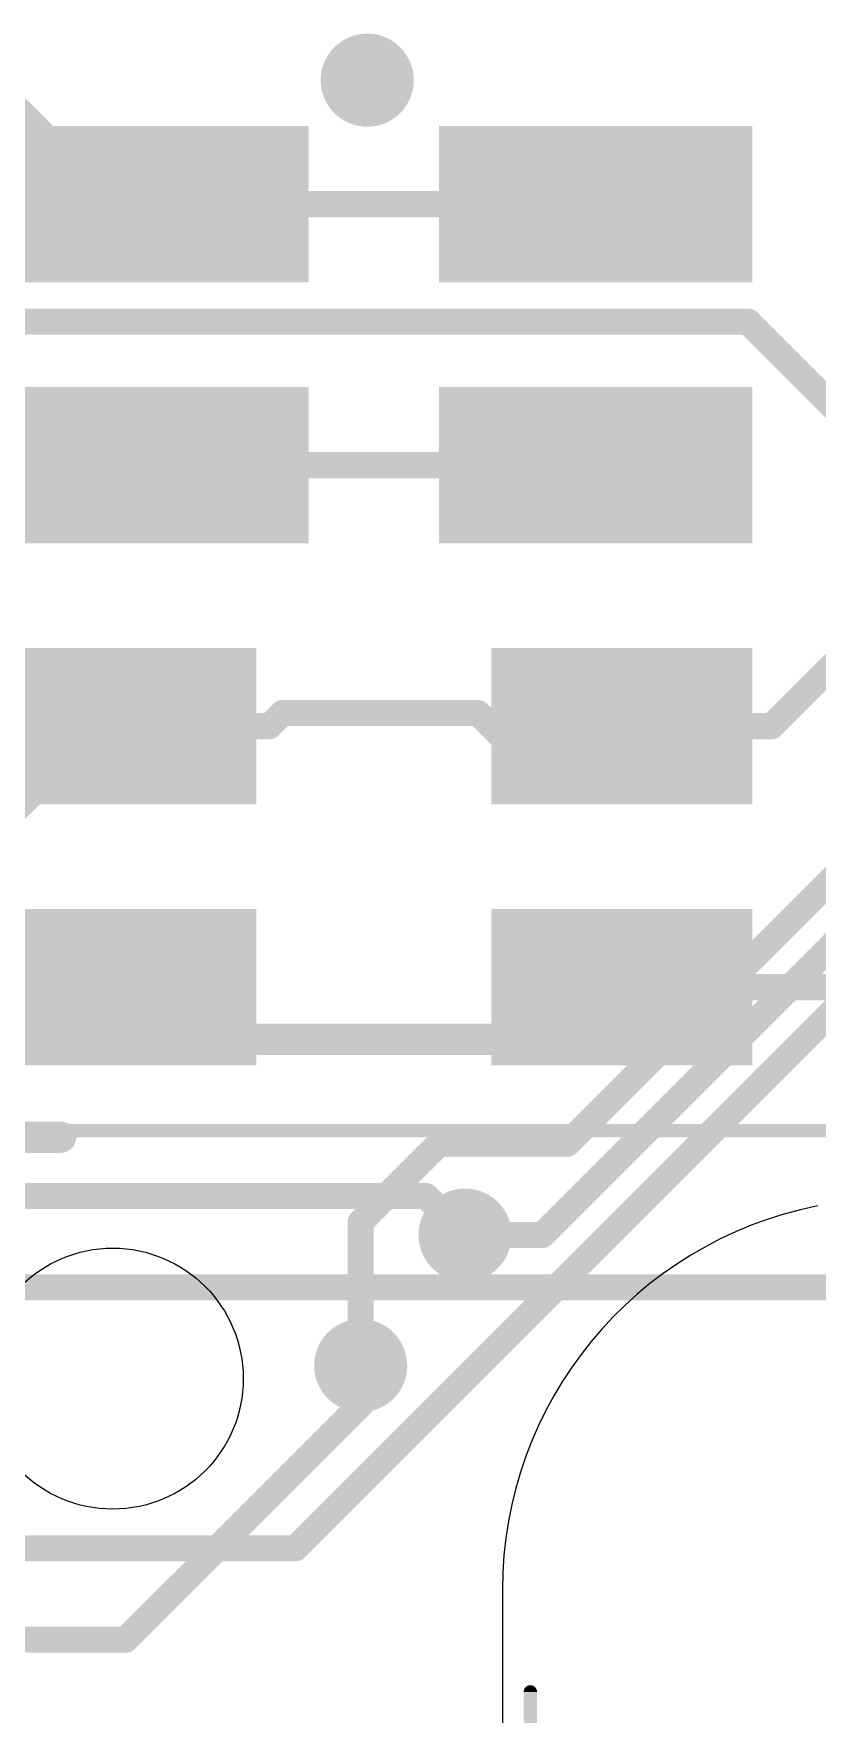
# Model space of a CAD drawing. Extents: x -30.9 to 32.9, y -36.3 to 40.7.
# Drawn here: x 8.12 to 15.75, y -21.43 to -5.07 of the extents above; entities that cross this region are included whole.
import ezdxf

# ---------------------------------------------------------------- set-up
doc = ezdxf.new("R2010")
doc.units = 0
for name, color, linetype in [('1', 12, 'CONTINUOUS'), ('16', 5, 'CONTINUOUS'), ('18', 110, 'CONTINUOUS'), ('20', 53, 'CONTINUOUS'), ('47', 253, 'CONTINUOUS')]:
    doc.layers.add(name, color=color, linetype=linetype)

# ---------------------------------------------------------------- blocks, each defined once
blk = doc.blocks.new('RECT')
blk.add_solid([(-0.5, -0.5), (0.5, -0.5), (-0.5, 0.5), (0.5, 0.5)])
blk = doc.blocks.new('ROUNDV')
at = {"const_width": 0.5}
blk.add_lwpolyline([(0, -0.25, 1), (0, 0.25, 1), (0, -0.25)], format="xyb", dxfattribs=at)

msp = doc.modelspace()

# ---------------------------------------------------------------- linework, layer by layer
at = {"layer": '1'}
for points, const_width in [([(7.4168, -5.2578), (8.89, -6.731)], 0.254), ([(8.89, -6.731), (9.271, -6.731)], 0.254), ([(9.271, -6.731), (13.589, -6.731)], 0.254), ([(7.62, -7.874), (15.072, -7.874)], 0.254), ([(15.072, -7.874), (16.045, -8.847)], 0.254), ([(8.128, -9.271), (6.9215, -8.0645)], 0.254), ([(8.128, -9.271), (9.271, -9.271)], 0.254), ([(9.144, -9.398), (9.271, -9.271)], 0.254), ([(9.271, -9.271), (13.589, -9.271)], 0.254), ([(7.874, -9.398), (9.144, -9.398)], 0.254), ([(15.302, -11.811), (16.045, -11.068)], 0.254), ([(10.414, -11.811), (10.541, -11.684)], 0.254), ([(10.541, -11.684), (12.446, -11.684)], 0.254), ([(12.446, -11.684), (12.827, -12.065)], 0.254), ([(7.015, -13.559), (8.763, -11.811)], 0.254), ([(8.763, -11.811), (8.128, -11.811)], 0.254), ([(8.763, -11.811), (9.017, -11.811)], 0.254), ([(9.017, -11.811), (10.414, -11.811)], 0.254), ([(13.589, -12.065), (13.843, -11.811)], 0.254), ([(13.843, -11.811), (15.302, -11.811)], 0.254), ([(12.827, -12.065), (13.589, -12.065)], 0.254), ([(9.017, -14.351), (8.4455, -14.9225)], 0.254), ([(9.017, -14.351), (8.636, -14.351)], 0.254), ([(9.017, -14.351), (9.144, -14.351)], 0.254), ([(9.144, -14.351), (9.652, -14.859)], 0.254), ([(13.462, -14.732), (13.843, -14.351)], 0.3048), ([(16.637, -14.351), (13.843, -14.351)], 0.254), ([(9.652, -14.859), (13.462, -14.859)], 0.3048), ([(13.462, -14.859), (13.462, -14.732)], 0.3048), ([(8.4455, -14.9225), (6.9215, -14.9225)], 0.254), ([(7.5105, -15.8115), (8.382, -15.8115)], 0.3048), ([(7.874, -16.383), (11.938, -16.383)], 0.254), ([(11.938, -16.383), (12.319, -16.764)], 0.254), ([(25.4, -17.272), (-1.27, -17.272)], 0.254), ([(11.303, -18.034), (11.303, -18.415)], 0.254), ([(11.303, -18.415), (9.017, -20.701)], 0.254), ([(9.017, -20.701), (5.6669, -20.701)], 0.254)]:
    msp.add_lwpolyline(points, dxfattribs=dict(at, const_width=const_width))
for points, const_width in [([(8.89, -6.6675, 1), (8.89, -6.7945)], 0.127), ([(8.8451, -6.7759, 1), (8.9349, -6.6861)], 0.127), ([(9.271, -6.6675, 1), (9.271, -6.7945)], 0.127), ([(9.271, -6.7945, 1), (9.271, -6.6675)], 0.127), ([(13.589, -6.7945, 1), (13.589, -6.6675)], 0.127), ([(15.1169, -7.8291, 1), (15.0271, -7.9189)], 0.127), ([(15.072, -7.9375, 1), (15.072, -7.8105)], 0.127), ([(8.128, -9.2075, 1), (8.128, -9.3345)], 0.127), ([(9.271, -9.2075, 1), (9.271, -9.3345)], 0.127), ([(9.3159, -9.3159, 1), (9.2261, -9.2261)], 0.127), ([(9.271, -9.3345, 1), (9.271, -9.2075)], 0.127), ([(13.589, -9.3345, 1), (13.589, -9.2075)], 0.127), ([(8.0831, -9.3159, 1), (8.1729, -9.2261)], 0.127), ([(9.0991, -9.3531, 1), (9.1889, -9.4429)], 0.127), ([(9.144, -9.4615, 1), (9.144, -9.3345)], 0.127), ([(10.541, -11.6205, 1), (10.541, -11.7475)], 0.127), ([(10.5859, -11.7289, 1), (10.4961, -11.6391)], 0.127), ([(12.4909, -11.6391, 1), (12.4011, -11.7289)], 0.127), ([(12.446, -11.7475, 1), (12.446, -11.6205)], 0.127), ([(8.128, -11.7475, 1), (8.128, -11.8745)], 0.127), ([(8.763, -11.7475, 1), (8.763, -11.8745)], 0.127), ([(8.8079, -11.8559, 1), (8.7181, -11.7661)], 0.127), ([(8.763, -11.8745, 1), (8.763, -11.7475)], 0.127), ([(9.017, -11.7475, 1), (9.017, -11.8745)], 0.127), ([(9.017, -11.8745, 1), (9.017, -11.7475)], 0.127), ([(10.3691, -11.7661, 1), (10.4589, -11.8559)], 0.127), ([(10.414, -11.8745, 1), (10.414, -11.7475)], 0.127), ([(13.843, -11.7475, 1), (13.843, -11.8745)], 0.127), ([(13.8879, -11.8559, 1), (13.7981, -11.7661)], 0.127), ([(15.2571, -11.7661, 1), (15.3469, -11.8559)], 0.127), ([(15.302, -11.8745, 1), (15.302, -11.7475)], 0.127), ([(12.827, -12.0015, 1), (12.827, -12.1285)], 0.127), ([(13.589, -12.1285, 1), (13.589, -12.0015)], 0.127), ([(12.7821, -12.1099, 1), (12.8719, -12.0201)], 0.127), ([(13.5441, -12.0201, 1), (13.6339, -12.1099)], 0.127), ([(8.636, -14.2875, 1), (8.636, -14.4145)], 0.127), ([(9.017, -14.2875, 1), (9.017, -14.4145)], 0.127), ([(9.0619, -14.3959, 1), (8.9721, -14.3061)], 0.127), ([(9.017, -14.4145, 1), (9.017, -14.2875)], 0.127), ([(9.1889, -14.3061, 1), (9.0991, -14.3959)], 0.127), ([(9.144, -14.4145, 1), (9.144, -14.2875)], 0.127), ([(13.8969, -14.4049, 1), (13.7891, -14.2971)], 0.1524), ([(13.843, -14.2875, 1), (13.843, -14.4145)], 0.127), ([(9.652, -14.7828, 1), (9.652, -14.9352)], 0.1524), ([(13.5382, -14.732, 1), (13.3858, -14.732)], 0.1524), ([(13.4081, -14.6781, 1), (13.5159, -14.7859)], 0.1524), ([(13.462, -14.9352, 1), (13.462, -14.7828)], 0.1524), ([(8.4006, -14.8776, 1), (8.4904, -14.9674)], 0.127), ([(8.4455, -14.986, 1), (8.4455, -14.859)], 0.127), ([(9.6071, -14.9039, 1), (9.6969, -14.8141)], 0.127), ([(13.3858, -14.859, 1), (13.5382, -14.859)], 0.1524), ([(8.382, -15.8877, 1), (8.382, -15.7353)], 0.1524), ([(11.9829, -16.3381, 1), (11.8931, -16.4279)], 0.127), ([(11.938, -16.4465, 1), (11.938, -16.3195)], 0.127), ([(12.2741, -16.8089, 1), (12.3639, -16.7191)], 0.127), ([(11.3665, -18.034, 1), (11.2395, -18.034)], 0.127), ([(11.3479, -18.4599, 1), (11.2581, -18.3701)], 0.127), ([(11.2395, -18.415, 1), (11.3665, -18.415)], 0.127), ([(8.9721, -20.6561, 1), (9.0619, -20.7459)], 0.127), ([(9.017, -20.7645, 1), (9.017, -20.6375)], 0.127)]:
    msp.add_lwpolyline(points, format="xyb", dxfattribs=dict(at, const_width=const_width))
at = {"layer": '16', "const_width": 0.254}
for points in [[(13.3118, -15.875), (20.2438, -8.943)], [(10.668, -19.812), (21.209, -9.271)], [(20.701, -9.1324), (13.0694, -16.764)], [(11.303, -16.637), (12.065, -15.875)], [(12.065, -15.875), (13.3118, -15.875)], [(11.303, -18.034), (11.303, -16.637)], [(13.0694, -16.764), (12.319, -16.764)], [(25.4, -17.272), (-1.27, -17.272)], [(7.62, -19.812), (10.668, -19.812)]]:
    msp.add_lwpolyline(points, dxfattribs=at)
at = {"layer": '16', "const_width": 0.127}
for points in [[(12.065, -15.8115, 1), (12.065, -15.9385)], [(12.1099, -15.9199, 1), (12.0201, -15.8301)], [(13.2669, -15.8301, 1), (13.3567, -15.9199)], [(13.3118, -15.9385, 1), (13.3118, -15.8115)], [(11.3665, -16.637, 1), (11.2395, -16.637)], [(11.2581, -16.5921, 1), (11.3479, -16.6819)], [(12.319, -16.7005, 1), (12.319, -16.8275)], [(13.0245, -16.7191, 1), (13.1143, -16.8089)], [(13.0694, -16.8275, 1), (13.0694, -16.7005)], [(11.2395, -18.034, 1), (11.3665, -18.034)], [(10.6231, -19.7671, 1), (10.7129, -19.8569)], [(10.668, -19.8755, 1), (10.668, -19.7485)]]:
    msp.add_lwpolyline(points, format="xyb", dxfattribs=at)
at = {"layer": '20'}
msp.add_line((12.6821, -20.2162), (12.6821, -24.9651), dxfattribs=at)
msp.add_circle((8.89, -18.161), 1.27, dxfattribs=at)
msp.add_arc((16.4921, -20.2162), 3.81, 101.281, 180.0001, dxfattribs=at)
at = {"layer": '47', "const_width": 0.13}
for points in [[(-9.779, -15.748), (32.811, -15.748)], [(12.954, -21.209), (12.954, -36.24)]]:
    msp.add_lwpolyline(points, dxfattribs=at)
at = {"layer": '47', "const_width": 0.065}
msp.add_lwpolyline([(12.9865, -21.209, 1), (12.9215, -21.209)], format="xyb", dxfattribs=at)

# ---------------------------------------------------------------- block references
at = {"layer": '1', "yscale": 1.524}
for p, xscale in [((9.271, -6.731), 3.048), ((9.271, -9.271), 3.048), ((9.017, -11.811), 2.54), ((9.017, -14.351), 2.54)]:
    msp.add_blockref('RECT', p, dxfattribs=dict(at, xscale=xscale))
at = {"layer": '1', "yscale": 1.524, "rotation": 180}
for p, xscale in [((13.589, -6.731), 3.048), ((13.589, -9.271), 3.048), ((13.843, -11.811), 2.54), ((13.843, -14.351), 2.54)]:
    msp.add_blockref('RECT', p, dxfattribs=dict(at, xscale=xscale))
at = {"layer": '18', "xscale": 0.9064, "yscale": 0.9064}
for p in [(11.3665, -5.5245), (11.3665, -5.5245), (12.319, -16.764), (12.319, -16.764), (11.303, -18.034), (11.303, -18.034)]:
    msp.add_blockref('ROUNDV', p, dxfattribs=at)

doc.saveas('drawing.dxf')
